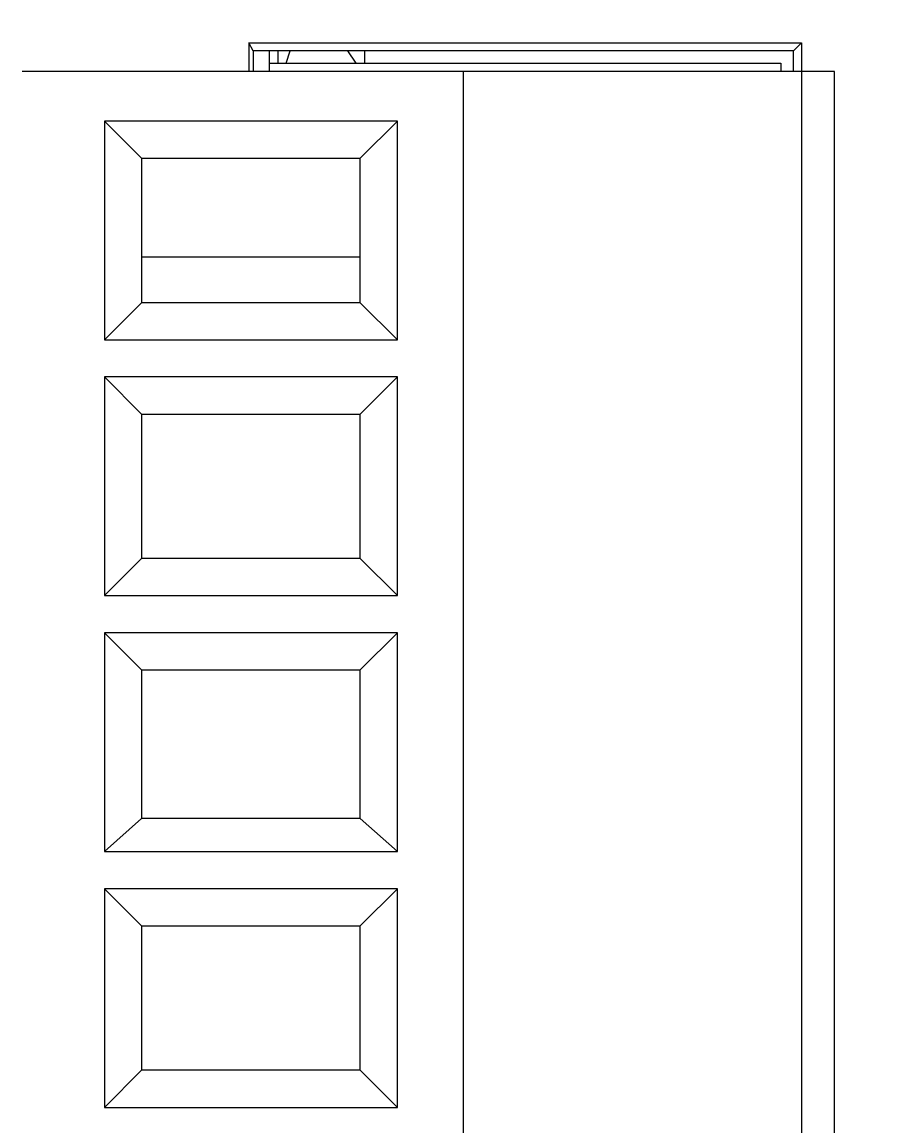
# Model space of a CAD drawing. Header units: millimetres. Extents: x -11 to 1219, y 0 to 1751.
# Drawn here: x 264.63 to 276.39, y 946.04 to 961.19 of the extents above; entities that cross this region are included whole.
import ezdxf

# ---------------------------------------------------------------- set-up
doc = ezdxf.new("R2010")
doc.units = ezdxf.units.MM
doc.header["$LTSCALE"] = 10
doc.layers.get('Defpoints').update_dxf_attribs({"linetype": 'CONTINUOUS'})
doc.layers.add('_MULTI_WIRE', color=9, linetype='CONTINUOUS')
doc.layers.add('PSYMS', color=7, linetype='CONTINUOUS')
doc.layers.add('PDF_Geometry', color=7, linetype='CONTINUOUS', true_color=0x151d1f)
doc.layers.get('_MULTI_WIRE').off()
doc.styles.get("Standard").update_dxf_attribs({"font": '', "width": 0.8})
doc.styles.get('Standard').set_extended_font_data('Meiryo UI')
doc.dimstyles.get("Standard").update_dxf_attribs({"dimtxt": 8, "dimasz": 2, "dimexe": 1.5, "dimexo": 1.5, "dimgap": 1.8, "dimtad": 1, "dimdec": 3, "dimdsep": 46, "dimtxsty": 'Standard', "dimcen": 0, "dimclrd": 4, "dimclre": 4, "dimclrt": 4, "dimadec": 0, "dimazin": 0, "dimtfac": 1, "dimtdec": 3, "dimtmove": 0, "dimatfit": 3, "dimfxl": 1, "dimtolj": 1, "dimtzin": 1, "dimarcsym": 0})

# ---------------------------------------------------------------- blocks, each defined once
blk = doc.blocks.new('DVP-28SWS211R')
at = {"layer": 'PDF_Geometry', "color": 7, "lineweight": 9, "true_color": 0xffffff}
for p, q in [((14.899, -3.569), (22.491, -3.569)), ((14.956, -3.682), (14.899, -3.569)), ((14.899, -3.569), (14.899, -3.966)), ((22.491, -3.569), (22.377, -3.682)), ((22.491, -3.569), (22.491, -3.966)), ((14.956, -3.682), (14.956, -3.966)), ((22.377, -3.682), (14.956, -3.682)), ((15.183, -3.966), (15.183, -3.682)), ((15.296, -3.682), (15.296, -3.852)), ((15.409, -3.852), (15.466, -3.682)), ((16.372, -3.852), (16.259, -3.682)), ((16.485, -3.682), (16.485, -3.852)), ((22.377, -3.966), (22.377, -3.682)), ((15.183, -3.852), (22.207, -3.852)), ((22.207, -3.852), (22.207, -3.966)), ((22.944, -3.966), (11.783, -3.966)), ((17.845, -36.427), (17.845, -3.966)), ((22.491, -3.966), (22.491, -36.427)), ((22.944, -36.427), (22.944, -3.966)), ((12.916, -4.645), (12.916, -7.648)), ((12.916, -4.645), (13.426, -5.155)), ((16.939, -4.645), (12.916, -4.645)), ((16.429, -5.155), (16.939, -4.645)), ((16.939, -7.648), (16.939, -4.645)), ((13.426, -5.155), (16.429, -5.155)), ((13.426, -5.155), (13.426, -7.138)), ((16.429, -7.138), (16.429, -5.155)), ((16.429, -6.515), (13.426, -6.515)), ((13.426, -7.138), (12.916, -7.648)), ((16.429, -7.138), (13.426, -7.138)), ((16.939, -7.648), (16.429, -7.138)), ((12.916, -7.648), (16.939, -7.648)), ((12.916, -8.158), (12.916, -11.16)), ((12.916, -8.158), (13.426, -8.668)), ((16.939, -8.158), (12.916, -8.158)), ((16.429, -8.668), (16.939, -8.158)), ((16.939, -11.16), (16.939, -8.158)), ((13.426, -8.668), (16.429, -8.668)), ((13.426, -8.668), (13.426, -10.65)), ((16.429, -10.65), (16.429, -8.668)), ((13.426, -10.65), (12.916, -11.16)), ((16.429, -10.65), (13.426, -10.65)), ((16.939, -11.16), (16.429, -10.65)), ((12.916, -11.16), (16.939, -11.16)), ((12.916, -11.67), (12.916, -14.673)), ((12.916, -11.67), (13.426, -12.18)), ((16.939, -11.67), (12.916, -11.67)), ((16.429, -12.18), (16.939, -11.67)), ((16.939, -14.673), (16.939, -11.67)), ((13.426, -12.18), (16.429, -12.18)), ((13.426, -12.18), (13.426, -14.219)), ((16.429, -14.22), (16.429, -12.18)), ((13.426, -14.22), (12.916, -14.673)), ((16.429, -14.22), (13.426, -14.22)), ((16.939, -14.673), (16.429, -14.22)), ((12.916, -14.673), (16.939, -14.673)), ((12.916, -15.183), (12.916, -18.185)), ((12.916, -15.183), (13.426, -15.692)), ((16.939, -15.183), (12.916, -15.183)), ((16.429, -15.692), (16.939, -15.183)), ((16.939, -18.185), (16.939, -15.183)), ((13.426, -15.692), (16.429, -15.692)), ((13.426, -15.692), (13.426, -17.675)), ((16.429, -17.675), (16.429, -15.692)), ((13.426, -17.675), (12.916, -18.185)), ((16.429, -17.675), (13.426, -17.675)), ((16.939, -18.185), (16.429, -17.675)), ((12.916, -18.185), (16.939, -18.185))]:
    blk.add_line(p, q, dxfattribs=at)
blk = doc.blocks.new('*D142')
at = {"layer": 'Defpoints', "color": 0, "transparency": 16777216}
for p in [(298.567, 984.72), (160.48, 964.259), (298.567, 960.355)]:
    blk.add_point(p, dxfattribs=at)
at = {"layer": 'PSYMS', "color": 4, "lineweight": -2, "transparency": 16777216}
for p, q in [((160.48, 965.759), (160.48, 986.22)), ((298.567, 961.855), (298.567, 986.22)), ((162.48, 984.72), (296.567, 984.72))]:
    blk.add_line(p, q, dxfattribs=at)
at = {"layer": 'PSYMS', "color": 4, "transparency": 16777216}
for points in [[(162.48, 985.053), (162.48, 984.387), (160.48, 984.72)], [(296.567, 985.053), (296.567, 984.387), (298.567, 984.72)]]:
    blk.add_solid(points, dxfattribs=at)
at = {"layer": 'PSYMS', "color": 4, "transparency": 16777216, "insert": (229.523, 990.52), "char_height": 8, "attachment_point": 5}
blk.add_mtext('\\A1;138.087', dxfattribs=at)

msp = doc.modelspace()

# ---------------------------------------------------------------- block references
at = {"layer": '_MULTI_WIRE'}
msp.add_blockref('DVP-28SWS211R', (252.8495, 964.4776), dxfattribs=at)

# ---------------------------------------------------------------- dimensions: what is measured, and where the dimension line sits
at = {"layer": 'PSYMS', "color": 7, "true_color": 0xffffff}
dim = msp.add_linear_dim(base=(298.5671, 984.71995), p1=(160.47964, 964.25871), p2=(298.5671, 960.35474), dimstyle='Standard', dxfattribs=at)
dim.commit()
dim.dimension.update_dxf_attribs({"geometry": '*D142', "text_midpoint": (229.52337, 990.51995)})

doc.saveas('drawing.dxf')
